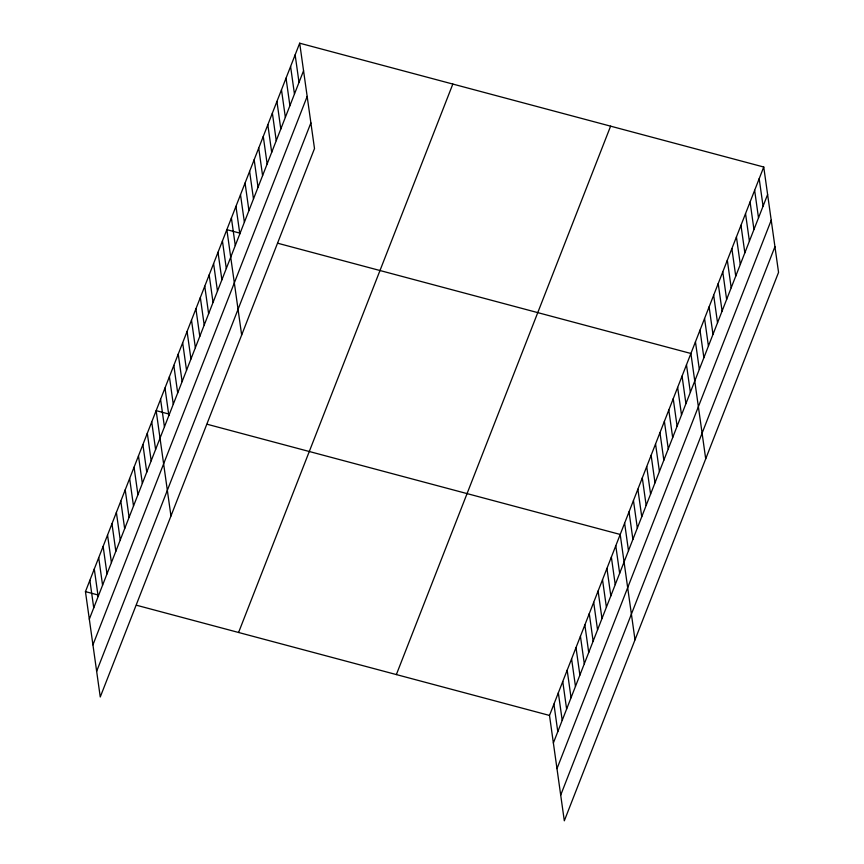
<?xml version="1.0" encoding="UTF-8"?>
<svg xmlns="http://www.w3.org/2000/svg" width="864" height="864" viewBox="0 0 864 864"><rect width="100%" height="100%" fill="white"/><g stroke="black" fill="none" stroke-linecap="round" stroke-linejoin="round"><path stroke-width="1.3" d="M299.689 43.2L314.496 148.565L100.256 696.978L85.45 591.624L299.689 43.2L763.744 167.022L778.55 272.376L564.311 820.8L549.504 715.435L763.744 167.022M89.316 619.153L303.566 70.729M92.934 644.836L307.174 96.412M96.649 671.296L310.889 122.872M238.583 632.48L452.833 84.056M396.36 674.579L610.61 126.155M553.37 742.975L767.61 194.551M556.978 768.658L771.217 220.234M560.693 795.118L774.943 246.694M239.609 233.064L226.854 229.662L241.661 335.027M277.895 243.281L690.898 353.484L705.704 458.838M168.912 414.05L156.146 410.638L170.953 516.002M207.198 424.267L620.201 534.46L635.008 639.824M85.45 591.624L98.215 595.026M136.49 605.243L549.504 715.435M759.186 178.675L763.063 206.204M754.639 190.328L758.506 217.858M750.082 201.982L753.959 229.511M745.535 213.635L749.401 241.164M740.977 225.288L744.844 252.817M736.43 236.941L740.297 264.47M731.873 248.594L735.739 276.124M727.326 260.248L731.192 287.788M722.768 271.901L726.635 299.441M718.211 283.554L722.088 311.094M713.664 295.218L717.53 322.747M709.106 306.871L712.984 334.4M704.56 318.524L708.426 346.054M700.002 330.178L703.879 357.707M695.455 341.831L699.322 369.36M686.48 364.792L690.347 392.321M682.063 376.11L685.93 403.639M677.646 387.418L681.512 414.947M673.229 398.725L677.095 426.254M668.801 410.044L672.678 437.573M664.384 421.351L668.261 448.88M659.966 432.659L663.833 460.188M655.549 443.977L659.416 471.506M651.132 455.285L654.998 482.814M646.715 466.592L650.581 494.122M642.298 477.911L646.164 505.44M637.87 489.218L641.747 516.748M633.452 500.526L637.33 528.055M629.035 511.844L632.902 539.374M624.618 523.152L628.484 550.681M615.784 545.778L619.65 573.307M611.366 557.086L615.233 584.615M606.938 568.393L610.816 595.922M602.521 579.712L606.398 607.241M598.104 591.019L601.97 618.548M593.687 602.327L597.553 629.856M589.27 613.634L593.136 641.174M584.852 624.953L588.719 652.482M580.435 636.26L584.302 663.79M576.007 647.568L579.884 675.108M571.59 658.886L575.467 686.416M567.173 670.194L571.039 697.723M562.756 681.502L566.622 709.042M558.338 692.82L562.205 720.349M553.921 704.128L557.788 731.657M295.142 54.853L299.009 82.382M290.585 66.506L294.462 94.036M286.038 78.16L289.904 105.689M281.48 89.813L285.358 117.342M276.934 101.466L280.8 129.006M272.376 113.119L276.242 140.659M267.829 124.772L271.696 152.312M263.272 136.436L267.138 163.966M258.725 148.09L262.591 175.619M254.167 159.743L258.034 187.272M249.61 171.396L253.487 198.925M245.063 183.049L248.929 210.578M240.505 194.702L244.382 222.232M235.958 206.356L239.825 233.885M231.401 218.009L235.278 245.538M222.437 240.97L226.303 268.51M218.009 252.288L221.886 279.817M213.592 263.596L217.469 291.125M209.174 274.903L213.041 302.443M204.757 286.222L208.624 313.751M200.34 297.529L204.206 325.058M195.923 308.837L199.789 336.377M191.506 320.155L195.372 347.684M187.078 331.463L190.955 358.992M182.66 342.77L186.538 370.31M178.243 354.089L182.11 381.618M173.826 365.396L177.692 392.926M169.409 376.704L173.275 404.244M164.992 388.022L168.858 415.552M160.574 399.33L164.441 426.859M151.729 421.956L155.596 449.485M147.312 433.264L151.178 460.793M142.895 444.571L146.761 472.111M138.478 455.89L142.344 483.419M134.06 467.197L137.927 494.726M129.632 478.505L133.51 506.045M125.215 489.823L129.092 517.352M120.798 501.131L124.664 528.66M116.381 512.438L120.247 539.978M111.964 523.757L115.83 551.286M107.546 535.064L111.413 562.594M103.129 546.372L106.996 573.912M98.701 557.69L102.578 585.22M94.284 568.998L98.161 596.527M89.867 580.306L93.733 607.846"/></g></svg>
